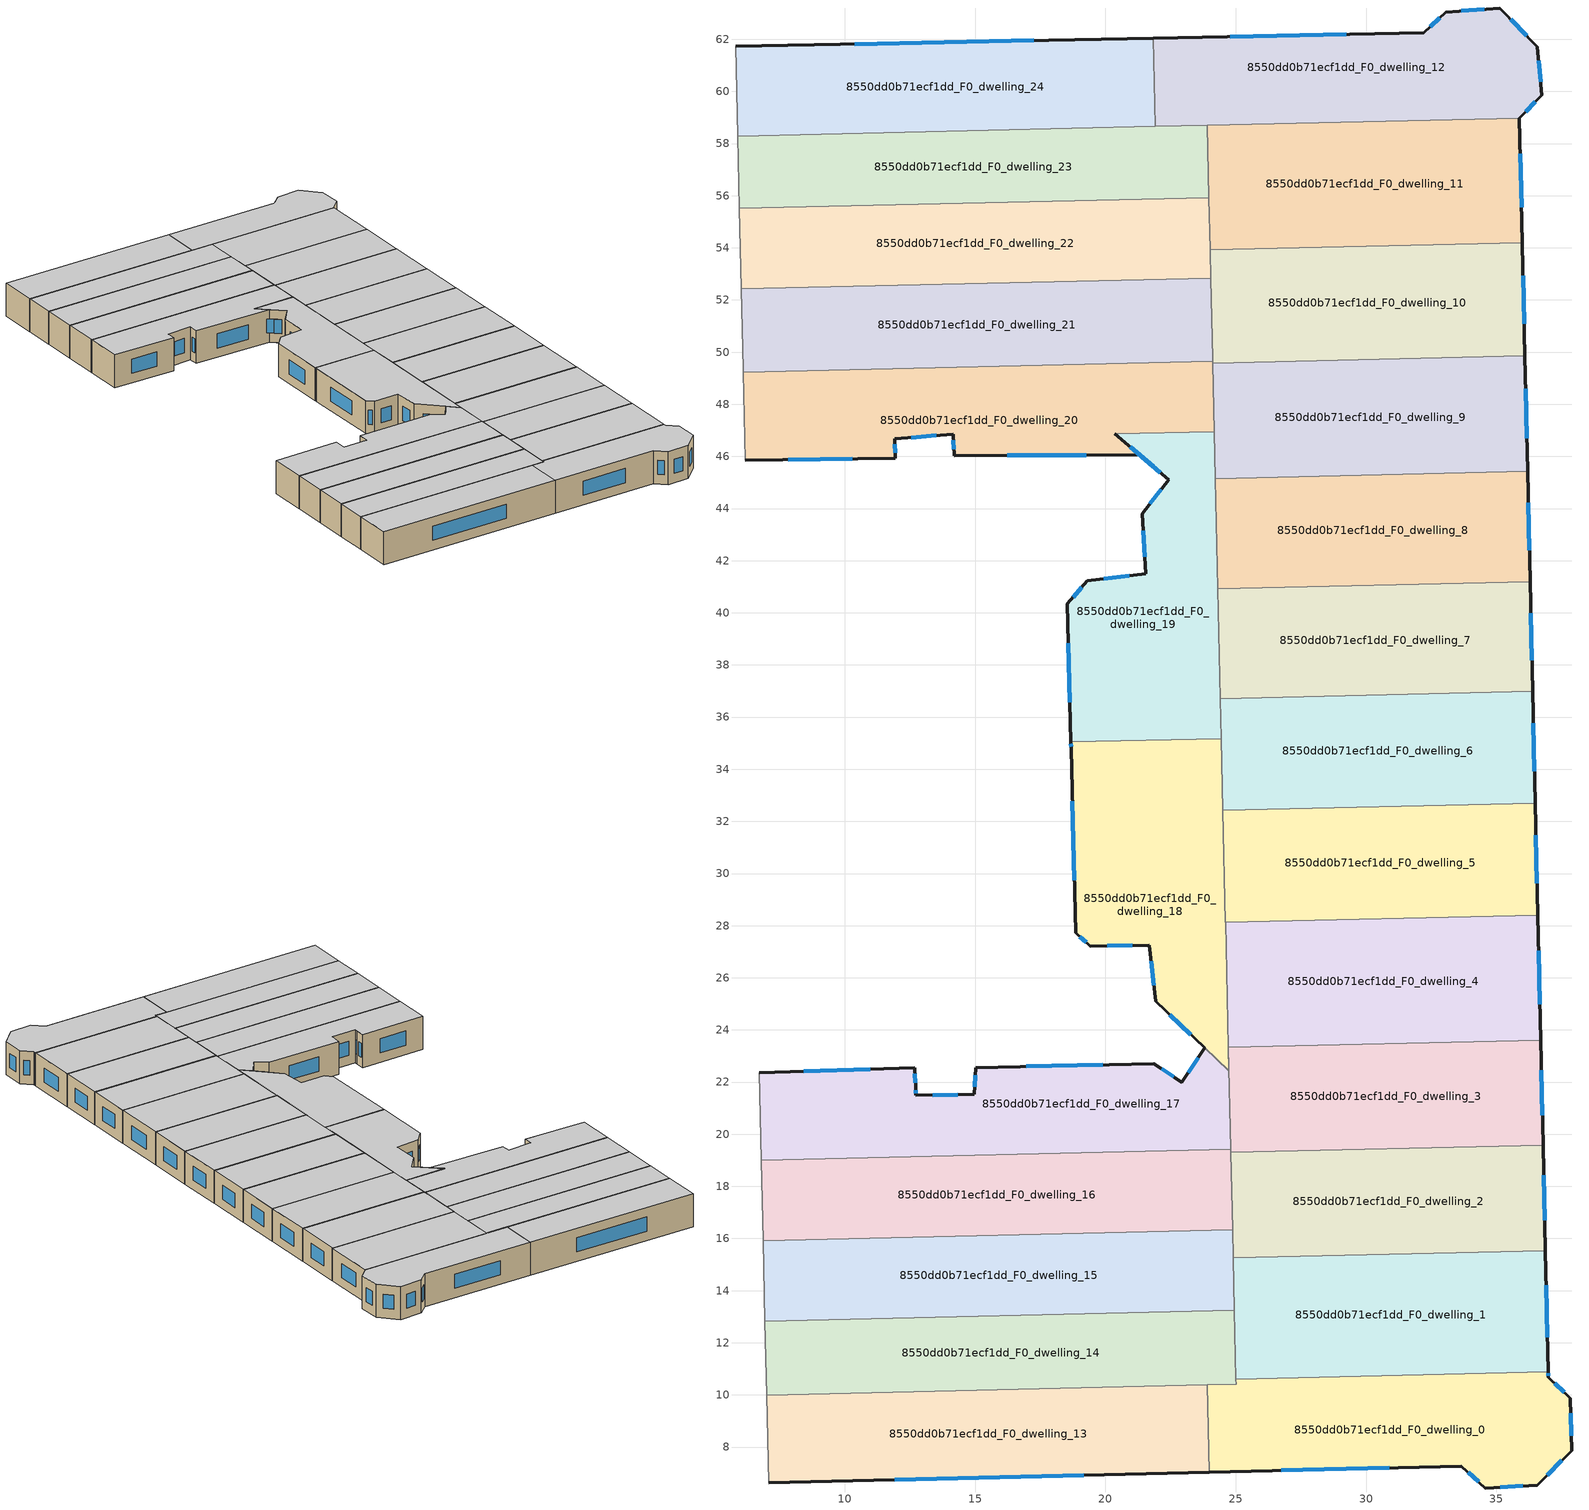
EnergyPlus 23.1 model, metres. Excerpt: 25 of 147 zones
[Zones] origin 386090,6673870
8550dd0b71ecf1dd_F0_dwelling_0
 floor ground (EU_floor_Construction): 36.99,10.88 36.99,10.68 37.84,9.87 37.89,7.87 36.58,6.54 34.58,6.43 33.66,7.27 23.99,7.04 23.91,10.38 25.01,10.41 25.01,10.61 z0
 wall outside (EU_wall_Construction): 23.99,7.04 33.66,7.27 34.58,6.43 36.58,6.54 37.89,7.87 37.84,9.87 36.99,10.68 36.99,10.88 z0:3
 wall to 8550dd0b71ecf1dd_F0_dwelling_1 (EU_wall_Construction): 36.99,10.88 25.01,10.61 z0:3
 wall to 8550dd0b71ecf1dd_F0_dwelling_13 (EU_wall_Construction): 23.91,10.38 23.99,7.04 z0:3
 wall to 8550dd0b71ecf1dd_F0_dwelling_14 (EU_wall_Construction): 25.01,10.61 25.01,10.41 23.91,10.38 z0:3
 window (EU_Window_Construction): 36.99,10.74 36.99,10.83 / 37.6,10.1 37.23,10.45 / 37.88,8.44 37.85,9.29 / 36.95,6.92 37.52,7.49 / 35.15,6.46 36,6.51 / 33.92,7.03 34.32,6.67 / 26.75,7.11 30.9,7.21 z0.86:2.14
 ceiling to 8550dd0b71ecf1dd_F1_dwelling_0 (EU_floor_Construction): 36.58,6.54 37.89,7.87 37.84,9.87 36.99,10.68 36.99,10.88 25.01,10.61 25.01,10.41 23.91,10.38 23.99,7.04 33.66,7.27 34.58,6.43 z3
8550dd0b71ecf1dd_F0_dwelling_1
 floor ground (EU_floor_Construction): 36.88,15.54 36.99,10.88 25.01,10.61 24.9,15.26 z0
 wall outside (EU_wall_Construction): 36.99,10.88 36.88,15.54 z0:3
 wall to 8550dd0b71ecf1dd_F0_dwelling_2 (EU_wall_Construction): 36.88,15.54 24.9,15.26 z0:3
 wall to 8550dd0b71ecf1dd_F0_dwelling_15 (EU_wall_Construction): 24.9,15.26 24.95,13.24 z0:3
 wall to 8550dd0b71ecf1dd_F0_dwelling_14 (EU_wall_Construction): 24.95,13.24 25.01,10.61 z0:3
 window (EU_Window_Construction): 36.96,12.21 36.91,14.21 z0.86:2.14
 ceiling to 8550dd0b71ecf1dd_F1_dwelling_1 (EU_floor_Construction): 36.99,10.88 36.88,15.54 24.9,15.26 25.01,10.61 z3
8550dd0b71ecf1dd_F0_dwelling_10
 floor ground (EU_floor_Construction): 35.99,54.2 35.99,54.15 36.09,49.86 24.11,49.58 24.02,53.87 24.02,53.92 z0
 wall outside (EU_wall_Construction): 36.09,49.86 35.99,54.15 35.99,54.2 z0:3
 wall to 8550dd0b71ecf1dd_F0_dwelling_11 (EU_wall_Construction): 35.99,54.2 24.02,53.92 z0:3
 wall to 8550dd0b71ecf1dd_F0_dwelling_9 (EU_wall_Construction): 24.11,49.58 36.09,49.86 z0:3
 wall to 8550dd0b71ecf1dd_F0_dwelling_21 (EU_wall_Construction): 24.04,52.84 24.11,49.75 24.11,49.65 z0:3
 wall to 8550dd0b71ecf1dd_F0_dwelling_22 (EU_wall_Construction): 24.02,53.92 24.02,53.87 24.04,52.84 z0:3
 wall to 8550dd0b71ecf1dd_F0_dwelling_20 (EU_wall_Construction): 24.11,49.65 24.12,49.58 z0:3
 window (EU_Window_Construction): 36.07,51.08 36.02,52.92 z0.86:2.14
 ceiling to 8550dd0b71ecf1dd_F1_dwelling_10 (EU_floor_Construction): 36.09,49.86 35.99,54.15 35.99,54.2 24.02,53.92 24.02,53.87 24.11,49.58 z3
8550dd0b71ecf1dd_F0_dwelling_11
 floor ground (EU_floor_Construction): 35.88,58.98 35.99,54.2 24.02,53.92 23.91,58.7 z0
 wall outside (EU_wall_Construction): 35.99,54.2 35.88,58.98 z0:3
 wall to 8550dd0b71ecf1dd_F0_dwelling_12 (EU_wall_Construction): 35.88,58.98 23.91,58.7 z0:3
 wall to 8550dd0b71ecf1dd_F0_dwelling_23 (EU_wall_Construction): 23.91,58.7 23.97,55.93 z0:3
 wall to 8550dd0b71ecf1dd_F0_dwelling_22 (EU_wall_Construction): 23.97,55.93 24.02,53.92 z0:3
 window (EU_Window_Construction): 35.96,55.56 35.92,57.61 z0.86:2.14
 ceiling to 8550dd0b71ecf1dd_F1_dwelling_11 (EU_floor_Construction): 35.99,54.2 35.88,58.98 23.91,58.7 24.02,53.92 z3
8550dd0b71ecf1dd_F0_dwelling_12
 floor ground (EU_floor_Construction): 36.57,61.72 36.74,59.85 35.88,58.98 21.91,58.66 21.83,62.05 32.22,62.25 33.06,63.05 35.14,63.2 z0
 wall outside (EU_wall_Construction): 35.88,58.98 36.74,59.85 36.57,61.72 35.14,63.2 33.06,63.05 32.22,62.25 21.83,62.05 z0:3
 wall to 8550dd0b71ecf1dd_F0_dwelling_24 (EU_wall_Construction): 21.83,62.05 21.91,58.66 z0:3
 wall to 8550dd0b71ecf1dd_F0_dwelling_23 (EU_wall_Construction): 21.91,58.66 23.91,58.7 z0:3
 window (EU_Window_Construction): 32.82,62.82 32.46,62.48 / 34.54,63.16 33.66,63.09 / 36.16,62.14 35.55,62.78 / 36.69,60.38 36.62,61.18 / 36.13,59.23 36.5,59.6 / 29.25,62.19 24.8,62.1 z0.86:2.14
 ceiling to 8550dd0b71ecf1dd_F1_dwelling_12 (EU_floor_Construction): 35.88,58.98 36.74,59.85 36.57,61.72 35.14,63.2 33.06,63.05 32.22,62.25 21.83,62.05 21.91,58.66 z3
8550dd0b71ecf1dd_F0_dwelling_13
 floor ground (EU_floor_Construction): 23.91,10.38 23.99,7.04 7.08,6.64 7.01,10 z0
 wall outside (EU_wall_Construction): 7.08,6.64 23.99,7.04 z0:3
 wall adiabatic (EU_wall_Construction): 7.01,10 7.08,6.64 z0:3
 wall to 8550dd0b71ecf1dd_F0_dwelling_14 (EU_wall_Construction): 23.91,10.38 7.01,10 z0:3
 window (EU_Window_Construction): 11.91,6.75 19.16,6.93 z0.86:2.14
 ceiling to 8550dd0b71ecf1dd_F1_dwelling_13 (EU_floor_Construction): 23.99,7.04 23.91,10.38 7.01,10 7.08,6.64 z3
8550dd0b71ecf1dd_F0_dwelling_14
 floor ground (EU_floor_Construction): 24.95,13.24 25.01,10.41 7.01,10 6.94,12.83 z0
 wall adiabatic (EU_wall_Construction): 6.94,12.83 7.01,10 z0:3
 wall to 8550dd0b71ecf1dd_F0_dwelling_15 (EU_wall_Construction): 24.95,13.24 6.94,12.83 z0:3
 ceiling to 8550dd0b71ecf1dd_F1_dwelling_14 (EU_floor_Construction): 25.01,10.41 24.95,13.24 6.94,12.83 7.01,10 z3
8550dd0b71ecf1dd_F0_dwelling_15
 floor ground (EU_floor_Construction): 24.88,16.33 24.95,13.24 6.94,12.83 6.87,15.92 z0
 wall adiabatic (EU_wall_Construction): 6.87,15.92 6.94,12.83 z0:3
 wall to 8550dd0b71ecf1dd_F0_dwelling_16 (EU_wall_Construction): 24.88,16.33 6.87,15.92 z0:3
 wall to 8550dd0b71ecf1dd_F0_dwelling_2 (EU_wall_Construction): 24.9,15.26 24.88,16.33 z0:3
 ceiling to 8550dd0b71ecf1dd_F1_dwelling_15 (EU_floor_Construction): 24.95,13.24 24.88,16.33 6.87,15.92 6.94,12.83 z3
8550dd0b71ecf1dd_F0_dwelling_16
 floor ground (EU_floor_Construction): 24.81,19.42 24.88,16.33 6.87,15.92 6.8,19.01 z0
 wall adiabatic (EU_wall_Construction): 6.8,19.01 6.87,15.92 z0:3
 wall to 8550dd0b71ecf1dd_F0_dwelling_17 (EU_wall_Construction): 24.81,19.42 6.8,19.01 z0:3
 wall to 8550dd0b71ecf1dd_F0_dwelling_2 (EU_wall_Construction): 24.88,16.33 24.81,19.3 z0:3
 wall to 8550dd0b71ecf1dd_F0_dwelling_3 (EU_wall_Construction): 24.81,19.3 24.81,19.42 z0:3
 ceiling to 8550dd0b71ecf1dd_F1_dwelling_16 (EU_floor_Construction): 24.88,16.33 24.81,19.42 6.8,19.01 6.87,15.92 z3
8550dd0b71ecf1dd_F0_dwelling_17
 floor ground (EU_floor_Construction): 24.72,23.33 24.81,19.42 6.8,19.01 6.72,22.36 12.68,22.55 12.72,21.75 12.73,21.49 14.98,21.53 15.02,22.56 21.86,22.71 22.93,21.99 23.81,23.31 24.74,22.43 z0
 wall outside (EU_wall_Construction): 23.81,23.31 22.93,21.99 21.86,22.71 15.02,22.56 14.98,21.53 12.73,21.49 12.72,21.75 12.68,22.55 6.72,22.36 z0:3
 wall adiabatic (EU_wall_Construction): 6.72,22.36 6.8,19.01 z0:3
 wall to 8550dd0b71ecf1dd_F0_dwelling_18 (EU_wall_Construction): 24.72,23.33 24.74,22.43 23.81,23.31 z0:3
 wall to 8550dd0b71ecf1dd_F0_dwelling_3 (EU_wall_Construction): 24.81,19.42 24.72,23.33 z0:3
 window (EU_Window_Construction): 10.98,22.5 8.42,22.41 / 12.71,21.98 12.69,22.33 / 12.73,21.56 12.72,21.68 / 14.34,21.52 13.37,21.5 / 15.01,22.26 14.99,21.82 / 19.91,22.67 16.97,22.6 / 22.63,22.19 22.17,22.5 / 23.56,22.93 23.18,22.37 z0.86:2.14
 ceiling to 8550dd0b71ecf1dd_F1_dwelling_17 (EU_floor_Construction): 24.81,19.42 24.72,23.33 24.74,22.43 23.81,23.31 22.93,21.99 21.86,22.71 15.02,22.56 14.98,21.53 12.73,21.49 12.72,21.75 12.68,22.55 6.72,22.36 6.8,19.01 z3
8550dd0b71ecf1dd_F0_dwelling_18
 floor ground (EU_floor_Construction): 24.45,35.18 24.72,23.33 24.74,22.43 21.92,25.1 21.69,27.25 19.42,27.21 18.87,27.72 18.68,34.79 18.68,35.04 z0
 wall outside (EU_wall_Construction): 18.68,35.04 18.68,34.79 18.87,27.72 19.42,27.21 21.69,27.25 21.92,25.1 23.81,23.31 z0:3
 wall to 8550dd0b71ecf1dd_F0_dwelling_19 (EU_wall_Construction): 24.45,35.18 18.68,35.04 z0:3
 wall to 8550dd0b71ecf1dd_F0_dwelling_4 (EU_wall_Construction): 24.72,23.33 24.61,28.13 z0:3
 wall to 8550dd0b71ecf1dd_F0_dwelling_5 (EU_wall_Construction): 24.61,28.13 24.51,32.42 z0:3
 wall to 8550dd0b71ecf1dd_F0_dwelling_6 (EU_wall_Construction): 24.51,32.42 24.45,35.18 z0:3
 window (EU_Window_Construction): 21.75,26.64 21.86,25.71 / 20.07,27.22 21.04,27.24 / 19.03,27.58 19.26,27.35 / 18.74,32.77 18.81,29.74 / 18.68,34.97 18.68,34.87 / 22.46,24.58 23.27,23.82 z0.86:2.14
 ceiling to 8550dd0b71ecf1dd_F1_dwelling_18 (EU_floor_Construction): 24.74,22.43 24.45,35.18 18.68,35.04 18.68,34.79 18.87,27.72 19.42,27.21 21.69,27.25 21.92,25.1 z3
8550dd0b71ecf1dd_F0_dwelling_19
 floor ground (EU_floor_Construction): 24.18,46.95 24.45,35.18 18.68,35.04 18.54,40.35 19.3,41.23 21.55,41.5 21.42,43.81 22.43,45.11 20.35,46.87 z0
 wall outside (EU_wall_Construction): 20.35,46.87 22.43,45.11 21.42,43.81 21.55,41.5 19.3,41.23 18.54,40.35 18.68,35.04 z0:3
 wall to 8550dd0b71ecf1dd_F0_dwelling_20 (EU_wall_Construction): 24.18,46.95 20.36,46.87 z0:3
 wall to 8550dd0b71ecf1dd_F0_dwelling_8 (EU_wall_Construction): 24.31,40.92 24.22,45.15 z0:3
 wall to 8550dd0b71ecf1dd_F0_dwelling_6 (EU_wall_Construction): 24.45,35.18 24.41,36.71 z0:3
 wall to 8550dd0b71ecf1dd_F0_dwelling_9 (EU_wall_Construction): 24.22,45.15 24.18,46.95 z0:3
 wall to 8550dd0b71ecf1dd_F0_dwelling_7 (EU_wall_Construction): 24.41,36.71 24.31,40.91 z0:3
 window (EU_Window_Construction): 19.09,40.98 18.76,40.6 / 20.91,41.42 19.95,41.31 / 21.46,43.15 21.51,42.16 / 22.14,44.74 21.71,44.18 / 20.95,46.37 21.84,45.61 / 18.58,38.83 18.64,36.56 z0.86:2.14
 ceiling to 8550dd0b71ecf1dd_F1_dwelling_19 (EU_floor_Construction): 24.45,35.18 24.18,46.95 20.35,46.87 22.43,45.11 21.42,43.81 21.55,41.5 19.3,41.23 18.54,40.35 18.68,35.04 z3
8550dd0b71ecf1dd_F0_dwelling_2
 floor ground (EU_floor_Construction): 36.79,19.58 36.88,15.54 24.9,15.26 24.81,19.3 z0
 wall outside (EU_wall_Construction): 36.88,15.54 36.79,19.58 z0:3
 wall to 8550dd0b71ecf1dd_F0_dwelling_3 (EU_wall_Construction): 36.79,19.58 24.81,19.3 z0:3
 window (EU_Window_Construction): 36.85,16.69 36.81,18.42 z0.86:2.14
 ceiling to 8550dd0b71ecf1dd_F1_dwelling_2 (EU_floor_Construction): 36.88,15.54 36.79,19.58 24.81,19.3 24.9,15.26 z3
8550dd0b71ecf1dd_F0_dwelling_20
 floor ground (EU_floor_Construction): 24.11,49.65 24.18,46.95 20.36,46.87 22.42,45.11 21.3,46.06 14.21,46.03 14.16,46.86 11.91,46.67 11.94,45.93 6.18,45.86 6.11,49.24 z0
 wall outside (EU_wall_Construction): 6.18,45.86 11.94,45.93 11.91,46.67 14.16,46.86 14.21,46.03 21.3,46.06 22.42,45.11 20.36,46.87 z0:3
 wall adiabatic (EU_wall_Construction): 6.11,49.24 6.18,45.86 z0:3
 wall to 8550dd0b71ecf1dd_F0_dwelling_21 (EU_wall_Construction): 24.11,49.65 6.11,49.24 z0:3
 wall to 8550dd0b71ecf1dd_F0_dwelling_9 (EU_wall_Construction): 24.18,46.95 24.12,49.58 z0:3
 window (EU_Window_Construction): 16.23,46.04 19.27,46.05 / 14.17,46.62 14.19,46.27 / 12.55,46.73 13.52,46.8 / 11.93,46.15 11.92,46.46 / 7.83,45.88 10.3,45.91 / 21.83,45.61 20.95,46.36 / 21.62,45.79 22.1,45.38 z0.86:2.14
 ceiling to 8550dd0b71ecf1dd_F1_dwelling_20 (EU_floor_Construction): 22.42,45.11 20.36,46.87 24.18,46.95 24.11,49.65 6.11,49.24 6.18,45.86 11.94,45.93 11.91,46.67 14.16,46.86 14.21,46.03 21.3,46.06 z3
8550dd0b71ecf1dd_F0_dwelling_21
 floor ground (EU_floor_Construction): 24.04,52.84 24.11,49.75 24.11,49.65 6.11,49.24 6.1,49.34 6.03,52.43 z0
 wall adiabatic (EU_wall_Construction): 6.03,52.43 6.1,49.34 6.11,49.24 z0:3
 wall to 8550dd0b71ecf1dd_F0_dwelling_22 (EU_wall_Construction): 24.04,52.84 6.03,52.43 z0:3
 ceiling to 8550dd0b71ecf1dd_F1_dwelling_21 (EU_floor_Construction): 24.11,49.65 24.11,49.75 24.04,52.84 6.03,52.43 6.1,49.34 6.11,49.24 z3
8550dd0b71ecf1dd_F0_dwelling_22
 floor ground (EU_floor_Construction): 23.97,55.93 24.04,52.84 6.03,52.43 5.96,55.52 z0
 wall adiabatic (EU_wall_Construction): 5.96,55.52 6.03,52.43 z0:3
 wall to 8550dd0b71ecf1dd_F0_dwelling_23 (EU_wall_Construction): 23.97,55.93 5.96,55.52 z0:3
 ceiling to 8550dd0b71ecf1dd_F1_dwelling_22 (EU_floor_Construction): 24.04,52.84 23.97,55.93 5.96,55.52 6.03,52.43 z3
8550dd0b71ecf1dd_F0_dwelling_23
 floor ground (EU_floor_Construction): 23.91,58.7 23.97,55.93 5.96,55.52 5.9,58.29 z0
 wall adiabatic (EU_wall_Construction): 5.9,58.29 5.96,55.52 z0:3
 wall to 8550dd0b71ecf1dd_F0_dwelling_24 (EU_wall_Construction): 21.91,58.66 5.9,58.29 z0:3
 ceiling to 8550dd0b71ecf1dd_F1_dwelling_23 (EU_floor_Construction): 23.97,55.93 23.91,58.7 5.9,58.29 5.96,55.52 z3
8550dd0b71ecf1dd_F0_dwelling_24
 floor ground (EU_floor_Construction): 21.83,62.05 21.91,58.66 5.9,58.29 5.82,61.73 z0
 wall outside (EU_wall_Construction): 21.83,62.05 5.82,61.73 z0:3
 wall adiabatic (EU_wall_Construction): 5.82,61.73 5.9,58.29 z0:3
 window (EU_Window_Construction): 17.25,61.96 10.39,61.82 z0.86:2.14
 ceiling to 8550dd0b71ecf1dd_F1_dwelling_24 (EU_floor_Construction): 21.91,58.66 21.83,62.05 5.82,61.73 5.9,58.29 z3
8550dd0b71ecf1dd_F0_dwelling_3
 floor ground (EU_floor_Construction): 36.7,23.6 36.79,19.58 24.81,19.3 24.72,23.33 z0
 wall outside (EU_wall_Construction): 36.79,19.58 36.7,23.6 z0:3
 wall to 8550dd0b71ecf1dd_F0_dwelling_4 (EU_wall_Construction): 36.7,23.6 24.72,23.33 z0:3
 window (EU_Window_Construction): 36.76,20.73 36.72,22.45 z0.86:2.14
 ceiling to 8550dd0b71ecf1dd_F1_dwelling_3 (EU_floor_Construction): 36.79,19.58 36.7,23.6 24.72,23.33 24.81,19.3 z3
8550dd0b71ecf1dd_F0_dwelling_4
 floor ground (EU_floor_Construction): 36.59,28.41 36.7,23.6 24.72,23.33 24.61,28.13 z0
 wall outside (EU_wall_Construction): 36.7,23.6 36.59,28.41 z0:3
 wall to 8550dd0b71ecf1dd_F0_dwelling_5 (EU_wall_Construction): 36.59,28.41 24.61,28.13 z0:3
 window (EU_Window_Construction): 36.66,24.98 36.62,27.03 z0.86:2.14
 ceiling to 8550dd0b71ecf1dd_F1_dwelling_4 (EU_floor_Construction): 36.7,23.6 36.59,28.41 24.61,28.13 24.72,23.33 z3
8550dd0b71ecf1dd_F0_dwelling_5
 floor ground (EU_floor_Construction): 36.49,32.7 36.59,28.41 24.61,28.13 24.51,32.42 z0
 wall outside (EU_wall_Construction): 36.59,28.41 36.49,32.7 z0:3
 wall to 8550dd0b71ecf1dd_F0_dwelling_6 (EU_wall_Construction): 36.49,32.7 24.51,32.42 z0:3
 window (EU_Window_Construction): 36.56,29.63 36.52,31.47 z0.86:2.14
 ceiling to 8550dd0b71ecf1dd_F1_dwelling_5 (EU_floor_Construction): 36.59,28.41 36.49,32.7 24.51,32.42 24.61,28.13 z3
8550dd0b71ecf1dd_F0_dwelling_6
 floor ground (EU_floor_Construction): 36.39,36.99 36.49,32.7 24.51,32.42 24.41,36.71 z0
 wall outside (EU_wall_Construction): 36.49,32.7 36.39,36.99 z0:3
 wall to 8550dd0b71ecf1dd_F0_dwelling_7 (EU_wall_Construction): 36.39,36.99 24.41,36.71 z0:3
 window (EU_Window_Construction): 36.46,33.92 36.42,35.76 z0.86:2.14
 ceiling to 8550dd0b71ecf1dd_F1_dwelling_6 (EU_floor_Construction): 36.49,32.7 36.39,36.99 24.41,36.71 24.51,32.42 z3
8550dd0b71ecf1dd_F0_dwelling_7
 floor ground (EU_floor_Construction): 36.29,41.19 36.39,36.99 24.41,36.71 24.31,40.92 z0
 wall outside (EU_wall_Construction): 36.39,36.99 36.29,41.19 z0:3
 wall to 8550dd0b71ecf1dd_F0_dwelling_8 (EU_wall_Construction): 36.29,41.19 24.31,40.92 z0:3
 window (EU_Window_Construction): 36.36,38.19 36.32,39.99 z0.86:2.14
 ceiling to 8550dd0b71ecf1dd_F1_dwelling_7 (EU_floor_Construction): 36.39,36.99 36.29,41.19 24.31,40.92 24.41,36.71 z3
8550dd0b71ecf1dd_F0_dwelling_8
 floor ground (EU_floor_Construction): 36.2,45.42 36.29,41.19 24.31,40.92 24.22,45.15 z0
 wall outside (EU_wall_Construction): 36.29,41.19 36.2,45.42 z0:3
 wall to 8550dd0b71ecf1dd_F0_dwelling_9 (EU_wall_Construction): 36.2,45.42 24.22,45.15 z0:3
 window (EU_Window_Construction): 36.26,42.4 36.22,44.21 z0.86:2.14
 ceiling to 8550dd0b71ecf1dd_F1_dwelling_8 (EU_floor_Construction): 36.29,41.19 36.2,45.42 24.22,45.15 24.31,40.92 z3
8550dd0b71ecf1dd_F0_dwelling_9
 floor ground (EU_floor_Construction): 36.09,49.86 36.2,45.42 24.22,45.15 24.11,49.58 z0
 wall outside (EU_wall_Construction): 36.2,45.42 36.09,49.86 z0:3
 window (EU_Window_Construction): 36.17,46.69 36.12,48.59 z0.86:2.14
 ceiling to 8550dd0b71ecf1dd_F1_dwelling_9 (EU_floor_Construction): 36.2,45.42 36.09,49.86 24.11,49.58 24.22,45.15 z3
[Building]
EU S2 Campaign: North Axis=0; Terrain=City; Solar Distribution=FullExterior
[Site:Location]
Helsinki-Vantaa.AP: Latitude=60.317; Longitude=24.963; Time Zone=2; Elevation=54.6
[SizingPeriod:WeatherFileDays]
AnnualSizingPeriod: Begin Month=1; Begin Day of Month=1; End Month=12; End Day of Month=31; Day of Week for Start Day=Monday; Use Weather File Daylight Saving Period=No; Use Weather File Rain and Snow Indicators=No
[MATERIAL]
EU_InternalMass_Material: Roughness=MediumRough; Thickness=0.1; Conductivity=1; Density=1800; Specific Heat=900; Thermal Absorptance=0.9; Solar Absorptance=0.7; Visible Absorptance=0.7
[MATERIAL:NOMASS] Roughness=MediumRough; Thermal Absorptance=0.9; Solar Absorptance=0.7; Visible Absorptance=0.7
Name | Thermal Resistance
EU_wall_NoMass | 1.10183
EU_floor_NoMass | 1.70606
[WINDOWMATERIAL:SIMPLEGLAZINGSYSTEM]
EU_Window_SimpleGlazing: UFactor=3.11035; Solar Heat Gain Coefficient=0.8; Visible Transmittance=0.8
[CONSTRUCTION]
EU_wall_Construction: EU_wall_NoMass
EU_floor_Construction: EU_floor_NoMass
EU_Window_Construction: EU_Window_SimpleGlazing
EU_InternalMass_Construction: EU_InternalMass_Material
[ZONE] Type=1; Multiplier=1; Ceiling Height=autocalculate; Floor Area=autocalculate; Part of Total Floor Area=Yes
Name | Volume
8550dd0b71ecf1dd_F0_dwelling_0 | 152.203
8550dd0b71ecf1dd_F0_dwelling_1 | 167.289
8550dd0b71ecf1dd_F0_dwelling_10 | 156.034
8550dd0b71ecf1dd_F0_dwelling_11 | 171.856
8550dd0b71ecf1dd_F0_dwelling_12 | 155.171
8550dd0b71ecf1dd_F0_dwelling_13 | 170.027
8550dd0b71ecf1dd_F0_dwelling_14 | 153.13
8550dd0b71ecf1dd_F0_dwelling_15 | 167.077
8550dd0b71ecf1dd_F0_dwelling_16 | 167.071
8550dd0b71ecf1dd_F0_dwelling_17 | 173.494
8550dd0b71ecf1dd_F0_dwelling_18 | 165.139
8550dd0b71ecf1dd_F0_dwelling_19 | 151.827
8550dd0b71ecf1dd_F0_dwelling_2 | 145.269
8550dd0b71ecf1dd_F0_dwelling_20 | 172.612
8550dd0b71ecf1dd_F0_dwelling_21 | 172.477
8550dd0b71ecf1dd_F0_dwelling_22 | 167.076
8550dd0b71ecf1dd_F0_dwelling_23 | 149.78
8550dd0b71ecf1dd_F0_dwelling_24 | 164.097
8550dd0b71ecf1dd_F0_dwelling_3 | 144.799
8550dd0b71ecf1dd_F0_dwelling_4 | 172.599
8550dd0b71ecf1dd_F0_dwelling_5 | 154.238
8550dd0b71ecf1dd_F0_dwelling_6 | 154.239
8550dd0b71ecf1dd_F0_dwelling_7 | 151.11
8550dd0b71ecf1dd_F0_dwelling_8 | 152.26
8550dd0b71ecf1dd_F0_dwelling_9 | 159.343
[INTERNALMASS] Construction=EU_InternalMass_Construction
Name | Zone or ZoneList | Surface Area
8550dd0b71ecf1dd_F0_dwelling_0_EU_InternalMass | 8550dd0b71ecf1dd_F0_dwelling_0 | 50.7369
8550dd0b71ecf1dd_F0_dwelling_1_EU_InternalMass | 8550dd0b71ecf1dd_F0_dwelling_1 | 55.7635
8550dd0b71ecf1dd_F0_dwelling_2_EU_InternalMass | 8550dd0b71ecf1dd_F0_dwelling_2 | 48.4235
8550dd0b71ecf1dd_F0_dwelling_3_EU_InternalMass | 8550dd0b71ecf1dd_F0_dwelling_3 | 48.2658
8550dd0b71ecf1dd_F0_dwelling_4_EU_InternalMass | 8550dd0b71ecf1dd_F0_dwelling_4 | 57.5636
8550dd0b71ecf1dd_F0_dwelling_5_EU_InternalMass | 8550dd0b71ecf1dd_F0_dwelling_5 | 51.4126
8550dd0b71ecf1dd_F0_dwelling_6_EU_InternalMass | 8550dd0b71ecf1dd_F0_dwelling_6 | 51.4126
8550dd0b71ecf1dd_F0_dwelling_7_EU_InternalMass | 8550dd0b71ecf1dd_F0_dwelling_7 | 50.3723
8550dd0b71ecf1dd_F0_dwelling_8_EU_InternalMass | 8550dd0b71ecf1dd_F0_dwelling_8 | 50.7514
8550dd0b71ecf1dd_F0_dwelling_9_EU_InternalMass | 8550dd0b71ecf1dd_F0_dwelling_9 | 53.1145
8550dd0b71ecf1dd_F0_dwelling_10_EU_InternalMass | 8550dd0b71ecf1dd_F0_dwelling_10 | 52.0116
8550dd0b71ecf1dd_F0_dwelling_11_EU_InternalMass | 8550dd0b71ecf1dd_F0_dwelling_11 | 57.2852
8550dd0b71ecf1dd_F0_dwelling_12_EU_InternalMass | 8550dd0b71ecf1dd_F0_dwelling_12 | 51.7266
8550dd0b71ecf1dd_F0_dwelling_13_EU_InternalMass | 8550dd0b71ecf1dd_F0_dwelling_13 | 56.6736
8550dd0b71ecf1dd_F0_dwelling_14_EU_InternalMass | 8550dd0b71ecf1dd_F0_dwelling_14 | 51.0435
8550dd0b71ecf1dd_F0_dwelling_15_EU_InternalMass | 8550dd0b71ecf1dd_F0_dwelling_15 | 55.6921
8550dd0b71ecf1dd_F0_dwelling_16_EU_InternalMass | 8550dd0b71ecf1dd_F0_dwelling_16 | 55.6903
8550dd0b71ecf1dd_F0_dwelling_17_EU_InternalMass | 8550dd0b71ecf1dd_F0_dwelling_17 | 57.8312
8550dd0b71ecf1dd_F0_dwelling_18_EU_InternalMass | 8550dd0b71ecf1dd_F0_dwelling_18 | 55.0061
8550dd0b71ecf1dd_F0_dwelling_19_EU_InternalMass | 8550dd0b71ecf1dd_F0_dwelling_19 | 50.6096
8550dd0b71ecf1dd_F0_dwelling_20_EU_InternalMass | 8550dd0b71ecf1dd_F0_dwelling_20 | 57.5488
8550dd0b71ecf1dd_F0_dwelling_21_EU_InternalMass | 8550dd0b71ecf1dd_F0_dwelling_21 | 57.4915
8550dd0b71ecf1dd_F0_dwelling_22_EU_InternalMass | 8550dd0b71ecf1dd_F0_dwelling_22 | 55.6921
8550dd0b71ecf1dd_F0_dwelling_23_EU_InternalMass | 8550dd0b71ecf1dd_F0_dwelling_23 | 49.9266
8550dd0b71ecf1dd_F0_dwelling_24_EU_InternalMass | 8550dd0b71ecf1dd_F0_dwelling_24 | 54.6992
[OTHEREQUIPMENT] Fuel Type=Electricity; Design Level Calculation Method=Watts/Area; Power per Zone Floor Area=1; Fraction Latent=0; Fraction Radiant=0; Fraction Lost=0; Carbon Dioxide Generation Rate=0; EndUse Subcategory=EU_Step8_InternalGains
Name | Zone or ZoneList or Space or SpaceList | Schedule
EU_Step8_InternalGain_8550dd0b71ecf1dd_F0_dwelling_0_f000 | 8550dd0b71ecf1dd_F0_dwelling_0 | EU_Step8_GainSchedule_8550dd0b71ecf1dd_F0_dwelling_0_f000
EU_Step8_InternalGain_8550dd0b71ecf1dd_F0_dwelling_1_f000 | 8550dd0b71ecf1dd_F0_dwelling_1 | EU_Step8_GainSchedule_8550dd0b71ecf1dd_F0_dwelling_1_f000
EU_Step8_InternalGain_8550dd0b71ecf1dd_F0_dwelling_2_f000 | 8550dd0b71ecf1dd_F0_dwelling_2 | EU_Step8_GainSchedule_8550dd0b71ecf1dd_F0_dwelling_2_f000
EU_Step8_InternalGain_8550dd0b71ecf1dd_F0_dwelling_3_f000 | 8550dd0b71ecf1dd_F0_dwelling_3 | EU_Step8_GainSchedule_8550dd0b71ecf1dd_F0_dwelling_3_f000
EU_Step8_InternalGain_8550dd0b71ecf1dd_F0_dwelling_4_f000 | 8550dd0b71ecf1dd_F0_dwelling_4 | EU_Step8_GainSchedule_8550dd0b71ecf1dd_F0_dwelling_4_f000
EU_Step8_InternalGain_8550dd0b71ecf1dd_F0_dwelling_5_f000 | 8550dd0b71ecf1dd_F0_dwelling_5 | EU_Step8_GainSchedule_8550dd0b71ecf1dd_F0_dwelling_5_f000
EU_Step8_InternalGain_8550dd0b71ecf1dd_F0_dwelling_6_f000 | 8550dd0b71ecf1dd_F0_dwelling_6 | EU_Step8_GainSchedule_8550dd0b71ecf1dd_F0_dwelling_6_f000
EU_Step8_InternalGain_8550dd0b71ecf1dd_F0_dwelling_7_f000 | 8550dd0b71ecf1dd_F0_dwelling_7 | EU_Step8_GainSchedule_8550dd0b71ecf1dd_F0_dwelling_7_f000
EU_Step8_InternalGain_8550dd0b71ecf1dd_F0_dwelling_8_f000 | 8550dd0b71ecf1dd_F0_dwelling_8 | EU_Step8_GainSchedule_8550dd0b71ecf1dd_F0_dwelling_8_f000
EU_Step8_InternalGain_8550dd0b71ecf1dd_F0_dwelling_9_f000 | 8550dd0b71ecf1dd_F0_dwelling_9 | EU_Step8_GainSchedule_8550dd0b71ecf1dd_F0_dwelling_9_f000
EU_Step8_InternalGain_8550dd0b71ecf1dd_F0_dwelling_10_f000 | 8550dd0b71ecf1dd_F0_dwelling_10 | EU_Step8_GainSchedule_8550dd0b71ecf1dd_F0_dwelling_10_f000
EU_Step8_InternalGain_8550dd0b71ecf1dd_F0_dwelling_11_f000 | 8550dd0b71ecf1dd_F0_dwelling_11 | EU_Step8_GainSchedule_8550dd0b71ecf1dd_F0_dwelling_11_f000
EU_Step8_InternalGain_8550dd0b71ecf1dd_F0_dwelling_12_f000 | 8550dd0b71ecf1dd_F0_dwelling_12 | EU_Step8_GainSchedule_8550dd0b71ecf1dd_F0_dwelling_12_f000
EU_Step8_InternalGain_8550dd0b71ecf1dd_F0_dwelling_13_f000 | 8550dd0b71ecf1dd_F0_dwelling_13 | EU_Step8_GainSchedule_8550dd0b71ecf1dd_F0_dwelling_13_f000
EU_Step8_InternalGain_8550dd0b71ecf1dd_F0_dwelling_14_f000 | 8550dd0b71ecf1dd_F0_dwelling_14 | EU_Step8_GainSchedule_8550dd0b71ecf1dd_F0_dwelling_14_f000
EU_Step8_InternalGain_8550dd0b71ecf1dd_F0_dwelling_15_f000 | 8550dd0b71ecf1dd_F0_dwelling_15 | EU_Step8_GainSchedule_8550dd0b71ecf1dd_F0_dwelling_15_f000
EU_Step8_InternalGain_8550dd0b71ecf1dd_F0_dwelling_16_f000 | 8550dd0b71ecf1dd_F0_dwelling_16 | EU_Step8_GainSchedule_8550dd0b71ecf1dd_F0_dwelling_16_f000
EU_Step8_InternalGain_8550dd0b71ecf1dd_F0_dwelling_17_f000 | 8550dd0b71ecf1dd_F0_dwelling_17 | EU_Step8_GainSchedule_8550dd0b71ecf1dd_F0_dwelling_17_f000
EU_Step8_InternalGain_8550dd0b71ecf1dd_F0_dwelling_18_f000 | 8550dd0b71ecf1dd_F0_dwelling_18 | EU_Step8_GainSchedule_8550dd0b71ecf1dd_F0_dwelling_18_f000
EU_Step8_InternalGain_8550dd0b71ecf1dd_F0_dwelling_19_f000 | 8550dd0b71ecf1dd_F0_dwelling_19 | EU_Step8_GainSchedule_8550dd0b71ecf1dd_F0_dwelling_19_f000
EU_Step8_InternalGain_8550dd0b71ecf1dd_F0_dwelling_20_f000 | 8550dd0b71ecf1dd_F0_dwelling_20 | EU_Step8_GainSchedule_8550dd0b71ecf1dd_F0_dwelling_20_f000
EU_Step8_InternalGain_8550dd0b71ecf1dd_F0_dwelling_21_f000 | 8550dd0b71ecf1dd_F0_dwelling_21 | EU_Step8_GainSchedule_8550dd0b71ecf1dd_F0_dwelling_21_f000
EU_Step8_InternalGain_8550dd0b71ecf1dd_F0_dwelling_22_f000 | 8550dd0b71ecf1dd_F0_dwelling_22 | EU_Step8_GainSchedule_8550dd0b71ecf1dd_F0_dwelling_22_f000
EU_Step8_InternalGain_8550dd0b71ecf1dd_F0_dwelling_23_f000 | 8550dd0b71ecf1dd_F0_dwelling_23 | EU_Step8_GainSchedule_8550dd0b71ecf1dd_F0_dwelling_23_f000
EU_Step8_InternalGain_8550dd0b71ecf1dd_F0_dwelling_24_f000 | 8550dd0b71ecf1dd_F0_dwelling_24 | EU_Step8_GainSchedule_8550dd0b71ecf1dd_F0_dwelling_24_f000
[ZONEVENTILATION:DESIGNFLOWRATE] Schedule=EU_AlwaysOn; Design Flow Rate Calculation Method=AirChanges/Hour; Air Changes per Hour=0.756316; Ventilation Type=Natural; Fan Pressure Rise=0; Fan Total Efficiency=1; Constant Term Coefficient=1; Temperature Term Coefficient=0; Velocity Term Coefficient=0; Velocity Squared Term Coefficient=0; Minimum Indoor Temperature=-100; Maximum Indoor Temperature=100; Delta Temperature=-100; Minimum Outdoor Temperature=-100; Maximum Outdoor Temperature=100; Maximum Wind Speed=40
Name | Zone or ZoneList or Space or SpaceList
EU_ConstantAir_8550dd0b71ecf1dd_F0_dwelling_0 | 8550dd0b71ecf1dd_F0_dwelling_0
EU_ConstantAir_8550dd0b71ecf1dd_F0_dwelling_1 | 8550dd0b71ecf1dd_F0_dwelling_1
EU_ConstantAir_8550dd0b71ecf1dd_F0_dwelling_2 | 8550dd0b71ecf1dd_F0_dwelling_2
EU_ConstantAir_8550dd0b71ecf1dd_F0_dwelling_3 | 8550dd0b71ecf1dd_F0_dwelling_3
EU_ConstantAir_8550dd0b71ecf1dd_F0_dwelling_4 | 8550dd0b71ecf1dd_F0_dwelling_4
EU_ConstantAir_8550dd0b71ecf1dd_F0_dwelling_5 | 8550dd0b71ecf1dd_F0_dwelling_5
EU_ConstantAir_8550dd0b71ecf1dd_F0_dwelling_6 | 8550dd0b71ecf1dd_F0_dwelling_6
EU_ConstantAir_8550dd0b71ecf1dd_F0_dwelling_7 | 8550dd0b71ecf1dd_F0_dwelling_7
EU_ConstantAir_8550dd0b71ecf1dd_F0_dwelling_8 | 8550dd0b71ecf1dd_F0_dwelling_8
EU_ConstantAir_8550dd0b71ecf1dd_F0_dwelling_9 | 8550dd0b71ecf1dd_F0_dwelling_9
EU_ConstantAir_8550dd0b71ecf1dd_F0_dwelling_10 | 8550dd0b71ecf1dd_F0_dwelling_10
EU_ConstantAir_8550dd0b71ecf1dd_F0_dwelling_11 | 8550dd0b71ecf1dd_F0_dwelling_11
EU_ConstantAir_8550dd0b71ecf1dd_F0_dwelling_12 | 8550dd0b71ecf1dd_F0_dwelling_12
EU_ConstantAir_8550dd0b71ecf1dd_F0_dwelling_13 | 8550dd0b71ecf1dd_F0_dwelling_13
EU_ConstantAir_8550dd0b71ecf1dd_F0_dwelling_14 | 8550dd0b71ecf1dd_F0_dwelling_14
EU_ConstantAir_8550dd0b71ecf1dd_F0_dwelling_15 | 8550dd0b71ecf1dd_F0_dwelling_15
EU_ConstantAir_8550dd0b71ecf1dd_F0_dwelling_16 | 8550dd0b71ecf1dd_F0_dwelling_16
EU_ConstantAir_8550dd0b71ecf1dd_F0_dwelling_17 | 8550dd0b71ecf1dd_F0_dwelling_17
EU_ConstantAir_8550dd0b71ecf1dd_F0_dwelling_18 | 8550dd0b71ecf1dd_F0_dwelling_18
EU_ConstantAir_8550dd0b71ecf1dd_F0_dwelling_19 | 8550dd0b71ecf1dd_F0_dwelling_19
EU_ConstantAir_8550dd0b71ecf1dd_F0_dwelling_20 | 8550dd0b71ecf1dd_F0_dwelling_20
EU_ConstantAir_8550dd0b71ecf1dd_F0_dwelling_21 | 8550dd0b71ecf1dd_F0_dwelling_21
EU_ConstantAir_8550dd0b71ecf1dd_F0_dwelling_22 | 8550dd0b71ecf1dd_F0_dwelling_22
EU_ConstantAir_8550dd0b71ecf1dd_F0_dwelling_23 | 8550dd0b71ecf1dd_F0_dwelling_23
EU_ConstantAir_8550dd0b71ecf1dd_F0_dwelling_24 | 8550dd0b71ecf1dd_F0_dwelling_24
[HVACTEMPLATE:THERMOSTAT] Constant Heating Setpoint=20; Constant Cooling Setpoint=50
EU_HeatOnly_8550dd0b71ecf1dd_F0_dwelling_0; EU_HeatOnly_8550dd0b71ecf1dd_F0_dwelling_1; EU_HeatOnly_8550dd0b71ecf1dd_F0_dwelling_2; EU_HeatOnly_8550dd0b71ecf1dd_F0_dwelling_3; EU_HeatOnly_8550dd0b71ecf1dd_F0_dwelling_4; EU_HeatOnly_8550dd0b71ecf1dd_F0_dwelling_5; EU_HeatOnly_8550dd0b71ecf1dd_F0_dwelling_6; EU_HeatOnly_8550dd0b71ecf1dd_F0_dwelling_7; EU_HeatOnly_8550dd0b71ecf1dd_F0_dwelling_8; EU_HeatOnly_8550dd0b71ecf1dd_F0_dwelling_9; EU_HeatOnly_8550dd0b71ecf1dd_F0_dwelling_10; EU_HeatOnly_8550dd0b71ecf1dd_F0_dwelling_11; EU_HeatOnly_8550dd0b71ecf1dd_F0_dwelling_12; EU_HeatOnly_8550dd0b71ecf1dd_F0_dwelling_13; EU_HeatOnly_8550dd0b71ecf1dd_F0_dwelling_14; EU_HeatOnly_8550dd0b71ecf1dd_F0_dwelling_15; EU_HeatOnly_8550dd0b71ecf1dd_F0_dwelling_16; EU_HeatOnly_8550dd0b71ecf1dd_F0_dwelling_17; EU_HeatOnly_8550dd0b71ecf1dd_F0_dwelling_18; EU_HeatOnly_8550dd0b71ecf1dd_F0_dwelling_19; EU_HeatOnly_8550dd0b71ecf1dd_F0_dwelling_20; EU_HeatOnly_8550dd0b71ecf1dd_F0_dwelling_21; EU_HeatOnly_8550dd0b71ecf1dd_F0_dwelling_22; EU_HeatOnly_8550dd0b71ecf1dd_F0_dwelling_23; EU_HeatOnly_8550dd0b71ecf1dd_F0_dwelling_24; EU_HeatOnly_8550dd0b71ecf1dd_F1_dwelling_0; EU_HeatOnly_8550dd0b71ecf1dd_F1_dwelling_1; EU_HeatOnly_8550dd0b71ecf1dd_F1_dwelling_2; EU_HeatOnly_8550dd0b71ecf1dd_F1_dwelling_3; EU_HeatOnly_8550dd0b71ecf1dd_F1_dwelling_4; EU_HeatOnly_8550dd0b71ecf1dd_F1_dwelling_5; EU_HeatOnly_8550dd0b71ecf1dd_F1_dwelling_6; EU_HeatOnly_8550dd0b71ecf1dd_F1_dwelling_7; EU_HeatOnly_8550dd0b71ecf1dd_F1_dwelling_8; EU_HeatOnly_8550dd0b71ecf1dd_F1_dwelling_9; EU_HeatOnly_8550dd0b71ecf1dd_F1_dwelling_10; EU_HeatOnly_8550dd0b71ecf1dd_F1_dwelling_11; EU_HeatOnly_8550dd0b71ecf1dd_F1_dwelling_12; EU_HeatOnly_8550dd0b71ecf1dd_F1_dwelling_13; EU_HeatOnly_8550dd0b71ecf1dd_F1_dwelling_14; EU_HeatOnly_8550dd0b71ecf1dd_F1_dwelling_15; EU_HeatOnly_8550dd0b71ecf1dd_F1_dwelling_16; EU_HeatOnly_8550dd0b71ecf1dd_F1_dwelling_17; EU_HeatOnly_8550dd0b71ecf1dd_F1_dwelling_18; EU_HeatOnly_8550dd0b71ecf1dd_F1_dwelling_19; EU_HeatOnly_8550dd0b71ecf1dd_F1_dwelling_20; EU_HeatOnly_8550dd0b71ecf1dd_F1_dwelling_21; EU_HeatOnly_8550dd0b71ecf1dd_F1_dwelling_22; EU_HeatOnly_8550dd0b71ecf1dd_F1_dwelling_23; EU_HeatOnly_8550dd0b71ecf1dd_F1_dwelling_24; EU_HeatOnly_8550dd0b71ecf1dd_F2_dwelling_0; EU_HeatOnly_8550dd0b71ecf1dd_F2_dwelling_1; EU_HeatOnly_8550dd0b71ecf1dd_F2_dwelling_2; EU_HeatOnly_8550dd0b71ecf1dd_F2_dwelling_3; EU_HeatOnly_8550dd0b71ecf1dd_F2_dwelling_4; EU_HeatOnly_8550dd0b71ecf1dd_F2_dwelling_5; EU_HeatOnly_8550dd0b71ecf1dd_F2_dwelling_6; EU_HeatOnly_8550dd0b71ecf1dd_F2_dwelling_7; EU_HeatOnly_8550dd0b71ecf1dd_F2_dwelling_8; EU_HeatOnly_8550dd0b71ecf1dd_F2_dwelling_9; EU_HeatOnly_8550dd0b71ecf1dd_F2_dwelling_10; EU_HeatOnly_8550dd0b71ecf1dd_F2_dwelling_11; EU_HeatOnly_8550dd0b71ecf1dd_F2_dwelling_12; EU_HeatOnly_8550dd0b71ecf1dd_F2_dwelling_13; EU_HeatOnly_8550dd0b71ecf1dd_F2_dwelling_14; EU_HeatOnly_8550dd0b71ecf1dd_F2_dwelling_15; EU_HeatOnly_8550dd0b71ecf1dd_F2_dwelling_16; EU_HeatOnly_8550dd0b71ecf1dd_F2_dwelling_17; EU_HeatOnly_8550dd0b71ecf1dd_F2_dwelling_18; EU_HeatOnly_8550dd0b71ecf1dd_F2_dwelling_19; EU_HeatOnly_8550dd0b71ecf1dd_F2_dwelling_20; EU_HeatOnly_8550dd0b71ecf1dd_F2_dwelling_21; EU_HeatOnly_8550dd0b71ecf1dd_F2_dwelling_22; EU_HeatOnly_8550dd0b71ecf1dd_F2_dwelling_23; EU_HeatOnly_8550dd0b71ecf1dd_F2_dwelling_24; EU_HeatOnly_8550dd0b71ecf1dd_F3_dwelling_0; EU_HeatOnly_8550dd0b71ecf1dd_F3_dwelling_1; EU_HeatOnly_8550dd0b71ecf1dd_F3_dwelling_2; EU_HeatOnly_8550dd0b71ecf1dd_F3_dwelling_3; EU_HeatOnly_8550dd0b71ecf1dd_F3_dwelling_4; EU_HeatOnly_8550dd0b71ecf1dd_F3_dwelling_5; EU_HeatOnly_8550dd0b71ecf1dd_F3_dwelling_6; EU_HeatOnly_8550dd0b71ecf1dd_F3_dwelling_7; EU_HeatOnly_8550dd0b71ecf1dd_F3_dwelling_8; EU_HeatOnly_8550dd0b71ecf1dd_F3_dwelling_9; EU_HeatOnly_8550dd0b71ecf1dd_F3_dwelling_10; EU_HeatOnly_8550dd0b71ecf1dd_F3_dwelling_11; EU_HeatOnly_8550dd0b71ecf1dd_F3_dwelling_12; EU_HeatOnly_8550dd0b71ecf1dd_F3_dwelling_13; EU_HeatOnly_8550dd0b71ecf1dd_F3_dwelling_14; EU_HeatOnly_8550dd0b71ecf1dd_F3_dwelling_15; EU_HeatOnly_8550dd0b71ecf1dd_F3_dwelling_16; EU_HeatOnly_8550dd0b71ecf1dd_F3_dwelling_17; EU_HeatOnly_8550dd0b71ecf1dd_F3_dwelling_18; EU_HeatOnly_8550dd0b71ecf1dd_F3_dwelling_19; EU_HeatOnly_8550dd0b71ecf1dd_F3_dwelling_20; EU_HeatOnly_8550dd0b71ecf1dd_F3_dwelling_21; EU_HeatOnly_8550dd0b71ecf1dd_F3_dwelling_22; EU_HeatOnly_8550dd0b71ecf1dd_F3_dwelling_23; EU_HeatOnly_8550dd0b71ecf1dd_F4_dwelling_0; EU_HeatOnly_8550dd0b71ecf1dd_F4_dwelling_1; EU_HeatOnly_8550dd0b71ecf1dd_F4_dwelling_2; EU_HeatOnly_8550dd0b71ecf1dd_F4_dwelling_3; EU_HeatOnly_8550dd0b71ecf1dd_F4_dwelling_4; EU_HeatOnly_8550dd0b71ecf1dd_F4_dwelling_5; EU_HeatOnly_8550dd0b71ecf1dd_F4_dwelling_6; EU_HeatOnly_8550dd0b71ecf1dd_F4_dwelling_7; EU_HeatOnly_8550dd0b71ecf1dd_F4_dwelling_8; EU_HeatOnly_8550dd0b71ecf1dd_F4_dwelling_9; EU_HeatOnly_8550dd0b71ecf1dd_F4_dwelling_10; EU_HeatOnly_8550dd0b71ecf1dd_F4_dwelling_11; EU_HeatOnly_8550dd0b71ecf1dd_F4_dwelling_12; EU_HeatOnly_8550dd0b71ecf1dd_F4_dwelling_13; EU_HeatOnly_8550dd0b71ecf1dd_F4_dwelling_14; EU_HeatOnly_8550dd0b71ecf1dd_F4_dwelling_15; EU_HeatOnly_8550dd0b71ecf1dd_F4_dwelling_16; EU_HeatOnly_8550dd0b71ecf1dd_F4_dwelling_17; EU_HeatOnly_8550dd0b71ecf1dd_F4_dwelling_18; EU_HeatOnly_8550dd0b71ecf1dd_F4_dwelling_19; EU_HeatOnly_8550dd0b71ecf1dd_F4_dwelling_20; EU_HeatOnly_8550dd0b71ecf1dd_F4_dwelling_21; EU_HeatOnly_8550dd0b71ecf1dd_F4_dwelling_22; EU_HeatOnly_8550dd0b71ecf1dd_F4_dwelling_23; EU_HeatOnly_8550dd0b71ecf1dd_F5_dwelling_0; EU_HeatOnly_8550dd0b71ecf1dd_F5_dwelling_1; EU_HeatOnly_8550dd0b71ecf1dd_F5_dwelling_2; EU_HeatOnly_8550dd0b71ecf1dd_F5_dwelling_3; EU_HeatOnly_8550dd0b71ecf1dd_F5_dwelling_4; EU_HeatOnly_8550dd0b71ecf1dd_F5_dwelling_5; EU_HeatOnly_8550dd0b71ecf1dd_F5_dwelling_6; EU_HeatOnly_8550dd0b71ecf1dd_F5_dwelling_7; EU_HeatOnly_8550dd0b71ecf1dd_F5_dwelling_8; EU_HeatOnly_8550dd0b71ecf1dd_F5_dwelling_9; EU_HeatOnly_8550dd0b71ecf1dd_F5_dwelling_10; EU_HeatOnly_8550dd0b71ecf1dd_F5_dwelling_11; EU_HeatOnly_8550dd0b71ecf1dd_F5_dwelling_12; EU_HeatOnly_8550dd0b71ecf1dd_F5_dwelling_13; EU_HeatOnly_8550dd0b71ecf1dd_F5_dwelling_14; EU_HeatOnly_8550dd0b71ecf1dd_F5_dwelling_15; EU_HeatOnly_8550dd0b71ecf1dd_F5_dwelling_16; EU_HeatOnly_8550dd0b71ecf1dd_F5_dwelling_17; EU_HeatOnly_8550dd0b71ecf1dd_F5_dwelling_18
[HVACTEMPLATE:ZONE:IDEALLOADSAIRSYSTEM] System Availability Schedule=EU_AlwaysOn; Maximum Heating Supply Air Temperature=50; Minimum Cooling Supply Air Temperature=13; Maximum Heating Supply Air Humidity Ratio=0.0156; Minimum Cooling Supply Air Humidity Ratio=0.0077; Heating Limit=NoLimit; Cooling Limit=NoLimit; Heating Availability Schedule=EU_AlwaysOn; Cooling Availability Schedule=EU_CoolingOff; Dehumidification Control Type=ConstantSensibleHeatRatio; Cooling Sensible Heat Ratio=0.7; Dehumidification Setpoint=60; Humidification Control Type=None; Humidification Setpoint=30; Outdoor Air Method=None; Outdoor Air Flow Rate per Person=0.00944; Outdoor Air Flow Rate per Zone Floor Area=0; Outdoor Air Flow Rate per Zone=0; Demand Controlled Ventilation Type=None; Outdoor Air Economizer Type=NoEconomizer; Heat Recovery Type=None; Sensible Heat Recovery Effectiveness=0.7; Latent Heat Recovery Effectiveness=0.65
Name | Template Thermostat
8550dd0b71ecf1dd_F0_dwelling_0 | EU_HeatOnly_8550dd0b71ecf1dd_F0_dwelling_0
8550dd0b71ecf1dd_F0_dwelling_1 | EU_HeatOnly_8550dd0b71ecf1dd_F0_dwelling_1
8550dd0b71ecf1dd_F0_dwelling_2 | EU_HeatOnly_8550dd0b71ecf1dd_F0_dwelling_2
8550dd0b71ecf1dd_F0_dwelling_3 | EU_HeatOnly_8550dd0b71ecf1dd_F0_dwelling_3
8550dd0b71ecf1dd_F0_dwelling_4 | EU_HeatOnly_8550dd0b71ecf1dd_F0_dwelling_4
8550dd0b71ecf1dd_F0_dwelling_5 | EU_HeatOnly_8550dd0b71ecf1dd_F0_dwelling_5
8550dd0b71ecf1dd_F0_dwelling_6 | EU_HeatOnly_8550dd0b71ecf1dd_F0_dwelling_6
8550dd0b71ecf1dd_F0_dwelling_7 | EU_HeatOnly_8550dd0b71ecf1dd_F0_dwelling_7
8550dd0b71ecf1dd_F0_dwelling_8 | EU_HeatOnly_8550dd0b71ecf1dd_F0_dwelling_8
8550dd0b71ecf1dd_F0_dwelling_9 | EU_HeatOnly_8550dd0b71ecf1dd_F0_dwelling_9
8550dd0b71ecf1dd_F0_dwelling_10 | EU_HeatOnly_8550dd0b71ecf1dd_F0_dwelling_10
8550dd0b71ecf1dd_F0_dwelling_11 | EU_HeatOnly_8550dd0b71ecf1dd_F0_dwelling_11
8550dd0b71ecf1dd_F0_dwelling_12 | EU_HeatOnly_8550dd0b71ecf1dd_F0_dwelling_12
8550dd0b71ecf1dd_F0_dwelling_13 | EU_HeatOnly_8550dd0b71ecf1dd_F0_dwelling_13
8550dd0b71ecf1dd_F0_dwelling_14 | EU_HeatOnly_8550dd0b71ecf1dd_F0_dwelling_14
8550dd0b71ecf1dd_F0_dwelling_15 | EU_HeatOnly_8550dd0b71ecf1dd_F0_dwelling_15
8550dd0b71ecf1dd_F0_dwelling_16 | EU_HeatOnly_8550dd0b71ecf1dd_F0_dwelling_16
8550dd0b71ecf1dd_F0_dwelling_17 | EU_HeatOnly_8550dd0b71ecf1dd_F0_dwelling_17
8550dd0b71ecf1dd_F0_dwelling_18 | EU_HeatOnly_8550dd0b71ecf1dd_F0_dwelling_18
8550dd0b71ecf1dd_F0_dwelling_19 | EU_HeatOnly_8550dd0b71ecf1dd_F0_dwelling_19
8550dd0b71ecf1dd_F0_dwelling_20 | EU_HeatOnly_8550dd0b71ecf1dd_F0_dwelling_20
8550dd0b71ecf1dd_F0_dwelling_21 | EU_HeatOnly_8550dd0b71ecf1dd_F0_dwelling_21
8550dd0b71ecf1dd_F0_dwelling_22 | EU_HeatOnly_8550dd0b71ecf1dd_F0_dwelling_22
8550dd0b71ecf1dd_F0_dwelling_23 | EU_HeatOnly_8550dd0b71ecf1dd_F0_dwelling_23
8550dd0b71ecf1dd_F0_dwelling_24 | EU_HeatOnly_8550dd0b71ecf1dd_F0_dwelling_24
[SIZING:ZONE] Zone Cooling Design Supply Air Temperature Input Method=SupplyAirTemperature; Zone Cooling Design Supply Air Temperature=13; Zone Heating Design Supply Air Temperature Input Method=SupplyAirTemperature; Zone Heating Design Supply Air Temperature=50; Zone Cooling Design Supply Air Humidity Ratio=0.008; Zone Heating Design Supply Air Humidity Ratio=0.008; Cooling Design Air Flow Method=DesignDay; Cooling Design Air Flow Rate=0; Cooling Minimum Air Flow per Zone Floor Area=0.000762; Cooling Minimum Air Flow=0; Cooling Minimum Air Flow Fraction=0.2; Heating Design Air Flow Method=DesignDay; Heating Design Air Flow Rate=0; Heating Maximum Air Flow per Zone Floor Area=0.002032; Heating Maximum Air Flow=0.141576; Heating Maximum Air Flow Fraction=0.3; Account for Dedicated Outdoor Air System=No; Dedicated Outdoor Air System Control Strategy=NeutralSupplyAir; Dedicated Outdoor Air Low Setpoint Temperature for Design=autosize; Dedicated Outdoor Air High Setpoint Temperature for Design=autosize; Zone Load Sizing Method=Sensible Load Only No Latent Load; Zone Latent Cooling Design Supply Air Humidity Ratio Input Method=HumidityRatioDifference; Zone Cooling Design Supply Air Humidity Ratio Difference=0.005; Zone Latent Heating Design Supply Air Humidity Ratio Input Method=HumidityRatioDifference; Zone Humidification Design Supply Air Humidity Ratio Difference=0.005
8550dd0b71ecf1dd_F0_dwelling_0; 8550dd0b71ecf1dd_F0_dwelling_1; 8550dd0b71ecf1dd_F0_dwelling_2; 8550dd0b71ecf1dd_F0_dwelling_3; 8550dd0b71ecf1dd_F0_dwelling_4; 8550dd0b71ecf1dd_F0_dwelling_5; 8550dd0b71ecf1dd_F0_dwelling_6; 8550dd0b71ecf1dd_F0_dwelling_7; 8550dd0b71ecf1dd_F0_dwelling_8; 8550dd0b71ecf1dd_F0_dwelling_9; 8550dd0b71ecf1dd_F0_dwelling_10; 8550dd0b71ecf1dd_F0_dwelling_11; 8550dd0b71ecf1dd_F0_dwelling_12; 8550dd0b71ecf1dd_F0_dwelling_13; 8550dd0b71ecf1dd_F0_dwelling_14; 8550dd0b71ecf1dd_F0_dwelling_15; 8550dd0b71ecf1dd_F0_dwelling_16; 8550dd0b71ecf1dd_F0_dwelling_17; 8550dd0b71ecf1dd_F0_dwelling_18; 8550dd0b71ecf1dd_F0_dwelling_19; 8550dd0b71ecf1dd_F0_dwelling_20; 8550dd0b71ecf1dd_F0_dwelling_21; 8550dd0b71ecf1dd_F0_dwelling_22; 8550dd0b71ecf1dd_F0_dwelling_23; 8550dd0b71ecf1dd_F0_dwelling_24
[SCHEDULE:CONSTANT]
Name | Hourly Value
EU_AlwaysOn | 1
EU_CoolingOff | 0
[SCHEDULE:FILE] Column Number=1; Rows to Skip at Top=0; Number of Hours of Data=8760; Column Separator=Comma; Interpolate to Timestep=No; Minutes per Item=60; Adjust Schedule for Daylight Savings=Yes
Name | File
EU_Step8_GainSchedule_8550dd0b71ecf1dd_F0_dwelling_0_f000 | ../../schedules/8550dd0b71ecf1dd/8550dd0b71ecf1dd_F0_dwelling_0_f000_gain.csv
EU_Step8_GainSchedule_8550dd0b71ecf1dd_F0_dwelling_1_f000 | ../../schedules/8550dd0b71ecf1dd/8550dd0b71ecf1dd_F0_dwelling_1_f000_gain.csv
EU_Step8_GainSchedule_8550dd0b71ecf1dd_F0_dwelling_2_f000 | ../../schedules/8550dd0b71ecf1dd/8550dd0b71ecf1dd_F0_dwelling_2_f000_gain.csv
EU_Step8_GainSchedule_8550dd0b71ecf1dd_F0_dwelling_3_f000 | ../../schedules/8550dd0b71ecf1dd/8550dd0b71ecf1dd_F0_dwelling_3_f000_gain.csv
EU_Step8_GainSchedule_8550dd0b71ecf1dd_F0_dwelling_4_f000 | ../../schedules/8550dd0b71ecf1dd/8550dd0b71ecf1dd_F0_dwelling_4_f000_gain.csv
EU_Step8_GainSchedule_8550dd0b71ecf1dd_F0_dwelling_5_f000 | ../../schedules/8550dd0b71ecf1dd/8550dd0b71ecf1dd_F0_dwelling_5_f000_gain.csv
EU_Step8_GainSchedule_8550dd0b71ecf1dd_F0_dwelling_6_f000 | ../../schedules/8550dd0b71ecf1dd/8550dd0b71ecf1dd_F0_dwelling_6_f000_gain.csv
EU_Step8_GainSchedule_8550dd0b71ecf1dd_F0_dwelling_7_f000 | ../../schedules/8550dd0b71ecf1dd/8550dd0b71ecf1dd_F0_dwelling_7_f000_gain.csv
EU_Step8_GainSchedule_8550dd0b71ecf1dd_F0_dwelling_8_f000 | ../../schedules/8550dd0b71ecf1dd/8550dd0b71ecf1dd_F0_dwelling_8_f000_gain.csv
EU_Step8_GainSchedule_8550dd0b71ecf1dd_F0_dwelling_9_f000 | ../../schedules/8550dd0b71ecf1dd/8550dd0b71ecf1dd_F0_dwelling_9_f000_gain.csv
EU_Step8_GainSchedule_8550dd0b71ecf1dd_F0_dwelling_10_f000 | ../../schedules/8550dd0b71ecf1dd/8550dd0b71ecf1dd_F0_dwelling_10_f000_gain.csv
EU_Step8_GainSchedule_8550dd0b71ecf1dd_F0_dwelling_11_f000 | ../../schedules/8550dd0b71ecf1dd/8550dd0b71ecf1dd_F0_dwelling_11_f000_gain.csv
EU_Step8_GainSchedule_8550dd0b71ecf1dd_F0_dwelling_12_f000 | ../../schedules/8550dd0b71ecf1dd/8550dd0b71ecf1dd_F0_dwelling_12_f000_gain.csv
EU_Step8_GainSchedule_8550dd0b71ecf1dd_F0_dwelling_13_f000 | ../../schedules/8550dd0b71ecf1dd/8550dd0b71ecf1dd_F0_dwelling_13_f000_gain.csv
EU_Step8_GainSchedule_8550dd0b71ecf1dd_F0_dwelling_14_f000 | ../../schedules/8550dd0b71ecf1dd/8550dd0b71ecf1dd_F0_dwelling_14_f000_gain.csv
EU_Step8_GainSchedule_8550dd0b71ecf1dd_F0_dwelling_15_f000 | ../../schedules/8550dd0b71ecf1dd/8550dd0b71ecf1dd_F0_dwelling_15_f000_gain.csv
EU_Step8_GainSchedule_8550dd0b71ecf1dd_F0_dwelling_16_f000 | ../../schedules/8550dd0b71ecf1dd/8550dd0b71ecf1dd_F0_dwelling_16_f000_gain.csv
EU_Step8_GainSchedule_8550dd0b71ecf1dd_F0_dwelling_17_f000 | ../../schedules/8550dd0b71ecf1dd/8550dd0b71ecf1dd_F0_dwelling_17_f000_gain.csv
EU_Step8_GainSchedule_8550dd0b71ecf1dd_F0_dwelling_18_f000 | ../../schedules/8550dd0b71ecf1dd/8550dd0b71ecf1dd_F0_dwelling_18_f000_gain.csv
EU_Step8_GainSchedule_8550dd0b71ecf1dd_F0_dwelling_19_f000 | ../../schedules/8550dd0b71ecf1dd/8550dd0b71ecf1dd_F0_dwelling_19_f000_gain.csv
EU_Step8_GainSchedule_8550dd0b71ecf1dd_F0_dwelling_20_f000 | ../../schedules/8550dd0b71ecf1dd/8550dd0b71ecf1dd_F0_dwelling_20_f000_gain.csv
EU_Step8_GainSchedule_8550dd0b71ecf1dd_F0_dwelling_21_f000 | ../../schedules/8550dd0b71ecf1dd/8550dd0b71ecf1dd_F0_dwelling_21_f000_gain.csv
EU_Step8_GainSchedule_8550dd0b71ecf1dd_F0_dwelling_22_f000 | ../../schedules/8550dd0b71ecf1dd/8550dd0b71ecf1dd_F0_dwelling_22_f000_gain.csv
EU_Step8_GainSchedule_8550dd0b71ecf1dd_F0_dwelling_23_f000 | ../../schedules/8550dd0b71ecf1dd/8550dd0b71ecf1dd_F0_dwelling_23_f000_gain.csv
EU_Step8_GainSchedule_8550dd0b71ecf1dd_F0_dwelling_24_f000 | ../../schedules/8550dd0b71ecf1dd/8550dd0b71ecf1dd_F0_dwelling_24_f000_gain.csv
